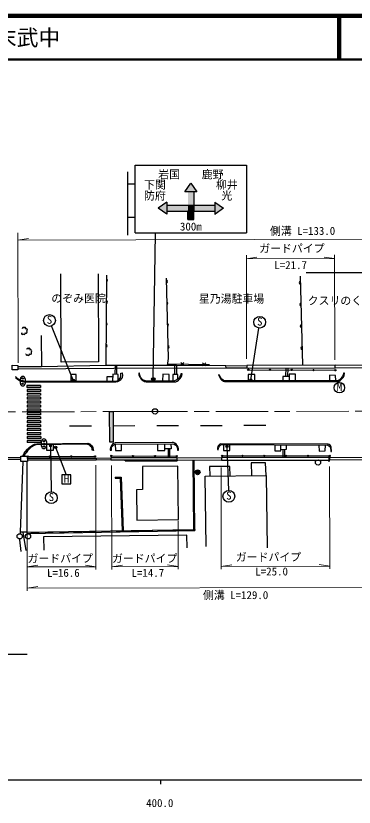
# Model space of a CAD drawing. Units: millimetres at full size, sheet at 1:1000; details may follow other scales. Extents: x -27979035 to 680000, y -218666483 to 380000.
# Drawn here: x 434822 to 512445, y 198715 to 380000 of the extents above; entities that cross this region are included whole.
import ezdxf
from ezdxf.enums import TextEntityAlignment as Align

# ---------------------------------------------------------------- set-up
doc = ezdxf.new("R2010")
doc.units = ezdxf.units.MM
doc.header["$LTSCALE"] = 1000
doc.linetypes.add('CHAIN', pattern=[18.5, 12, -1.5, 3.5, -1.5])
for name, color, linetype, lineweight in [('M-BGD', 7, 'Continuous', 25), ('M-BGD-EXST', 7, 'Continuous', 25), ('M-BMK', 2, 'CHAIN', 13), ('M-BMK-SRVR', 3, 'Continuous', 25), ('M-STR-HTXT', 7, 'Continuous', 13), ('M-STR-STRC', 7, 'Continuous', 25), ('M-TTL', 2, 'Continuous', 140), ('M-TTL-BAND', 7, 'Continuous', 25), ('M-TTL-LINE', 7, 'Continuous', 50)]:
    doc.layers.add(name, color=color, linetype=linetype, lineweight=lineweight)
doc.layers.add('M-BMK-HTXT', color=7, linetype='Continuous')
doc.layers.add('M-TTL-TXT', color=7, linetype='Continuous')
doc.styles.add('ＭＳ ゴシック', font='')
doc.styles.get('ＭＳ ゴシック').set_extended_font_data('MS Gothic')

msp = doc.modelspace()

# ---------------------------------------------------------------- hatches: boundary and pattern name
at = {"layer": 'M-BGD'}
for points in [[(455615, 319740), (455609, 319114, 0.84072)], [(469325, 319459), (469341, 318834, 0.84072)], [(500095, 318555), (500079, 319180, 0.84072)], [(455573, 314740), (455567, 314114, 0.84072)], [(469449, 314461), (469464, 313835, 0.84072)], [(500227, 313557), (500211, 314182, 0.84072)], [(455531, 309740), (455525, 309114, 0.84072)], [(469573, 309462), (469588, 308837, 0.84072)], [(500359, 308558), (500342, 309184, 0.84072)], [(455488, 304740), (455483, 304114, 0.84072)], [(469696, 304464), (469712, 303838, 0.84072)], [(500491, 303560), (500474, 304186, 0.84072)], [(462062, 278282), (460429, 278280), (460430, 278030), (462063, 278032)], [(465328, 278285), (463695, 278284), (463695, 278034), (465328, 278035)], [(468591, 278289), (466958, 278287), (466958, 278037), (468591, 278039)], [(471853, 278293), (470221, 278291), (470221, 278041), (471854, 278043)], [(475772, 277119), (475762, 278250), (475512, 278253), (475522, 277117)], [(476519, 275981, 0.16162), (476192, 275865, 0.71912), (476540, 274882)], [(476952, 275786, 0.22728), (476519, 275981), (476540, 274882, 0.16338), (476870, 274998, 0.06161), (476965, 275094)], [(476952, 275786), (476965, 275094, 0.35391)], [(458760, 274059), (459010, 274068), (459001, 274301), (457640, 274348), (457632, 274098)], [(475803, 273853), (475788, 275486), (475538, 275484), (475553, 273851)], [(475834, 270588), (475818, 272220), (475568, 272218), (475584, 270585)], [(459150, 270268), (459090, 271900), (458840, 271891), (458900, 270259)], [(459270, 267005), (459210, 268636), (458960, 268627), (459020, 266995)], [(475865, 267322), (475849, 268955), (475599, 268952), (475615, 267319)], [(459391, 263741), (459330, 265373), (459081, 265363), (459141, 263732)], [(475895, 264056), (475880, 265689), (475630, 265687), (475645, 264054)], [(439990, 261737), (438358, 261711), (438362, 261461), (439994, 261488)], [(443256, 261790), (441623, 261763), (441627, 261514), (443260, 261540)], [(446521, 261828), (444889, 261802), (444893, 261552), (446525, 261578)], [(449787, 261880), (448154, 261854), (448158, 261604), (449791, 261630)], [(453052, 261946), (451419, 261920), (451423, 261670), (453056, 261696)], [(456318, 261998), (454685, 261972), (454689, 261722), (456322, 261748)], [(459583, 262050), (457950, 262024), (457954, 261774), (459587, 261800)], [(462848, 262102), (461216, 262076), (461220, 261826), (462852, 261852)], [(466114, 262154), (464481, 262128), (464485, 261878), (466118, 261904)], [(469379, 262206), (467747, 262180), (467751, 261930), (469383, 261956)], [(472645, 262258), (471012, 262232), (471016, 261982), (472649, 262008)], [(475910, 262310), (474277, 262284), (474281, 262034), (475914, 262060)]]:
    msp.add_hatch(color=256, dxfattribs=at).paths.add_polyline_path(points)
at = {"layer": 'M-BGD-EXST'}
for points in [[(448243, 296556, 1), (447754, 296451, 0.41421), (448051, 296259, 0.41421)], [(488978, 296639, 1), (488489, 296534, 0.41421), (488786, 296342, 0.41421)], [(443025, 281550, 1), (442536, 281445, 0.41421), (442833, 281253, 0.41421)], [(444199, 281220, 1), (443710, 281114, 0.41421), (444007, 280922, 0.41421)], [(483505, 281394, 1), (483016, 281288, 0.41421), (483313, 281097, 0.41421)]]:
    msp.add_hatch(color=256, dxfattribs=at).paths.add_polyline_path(points)
at = {"layer": 'M-STR-STRC'}
for points in [[(474307, 339678), (473582, 339678), (474982, 341678), (476382, 339678), (475657, 339678)], [(474307, 336603), (474307, 339678), (475657, 339678), (475657, 336603)], [(467482, 335928), (469482, 337328), (469482, 336603), (469482, 335253), (469482, 334528)], [(480569, 334589), (480482, 334528), (480482, 335253), (480482, 336603), (480482, 337328), (482482, 335928)], [(469482, 335253), (469482, 336603), (474307, 336603), (474307, 335253)], [(474307, 335253), (474307, 336603), (475657, 336603), (475657, 335253)], [(475657, 335253), (475657, 336603), (480482, 336603), (480482, 335253)], [(474307, 333313), (474307, 335253), (475657, 335253), (475657, 333313)], [(466001, 296899, 0.41421), (466209, 296373, 0.41421), (466735, 296581, 1)], [(440486, 294869), (440484, 295319), (437388, 295308), (437390, 294858)], [(440489, 293969), (440488, 294419), (437391, 294408), (437393, 293958)], [(440492, 293069), (440491, 293519), (437395, 293508), (437396, 293058)], [(440496, 292169), (440494, 292619), (437398, 292608), (437399, 292158)], [(440499, 291269), (440497, 291719), (437401, 291708), (437403, 291258)], [(440502, 290369), (440501, 290819), (437404, 290808), (437406, 290358)], [(440506, 289469), (440504, 289919), (437408, 289908), (437409, 289458)], [(440509, 288569), (440507, 289019), (437411, 289008), (437413, 288558)], [(457147, 289343), (456347, 289340), (456373, 282296), (457173, 282299)], [(440512, 287669), (440510, 288119), (437414, 288108), (437416, 287658)], [(440515, 286769), (440514, 287219), (437418, 287208), (437419, 286758)], [(440519, 285869), (440517, 286319), (437421, 286308), (437422, 285858)], [(440522, 284969), (440520, 285419), (437424, 285408), (437426, 284958)], [(440525, 284069), (440524, 284519), (437427, 284508), (437429, 284058)], [(440529, 283169), (440527, 283619), (437431, 283608), (437432, 283158)], [(440532, 282269), (440530, 282719), (437434, 282708), (437436, 282258)]]:
    msp.add_hatch(color=256, dxfattribs=at).paths.add_polyline_path(points)

# ---------------------------------------------------------------- linework, layer by layer
at = {"layer": 'M-BGD'}
for p, q in [((455622, 320607), (455447, 299867)), ((500047, 320377), (500587, 299934)), ((440603, 306802), (440678, 299585)), ((457590, 299877), (457571, 297874)), ((457996, 297864), (457988, 299879)), ((469595, 300256), (479219, 300161)), ((471226, 299879), (471244, 297858)), ((471681, 299312), (471694, 297862)), ((473392, 300572), (472678, 299872)), ((472685, 300579), (473385, 299865)), ((478392, 300523), (477678, 299823)), ((477685, 300530), (478385, 299816)), ((483024, 299835), (487822, 299914)), ((483068, 299332), (487792, 299393)), ((496798, 297366), (496864, 299351)), ((497198, 297374), (497264, 299349)), ((515136, 299898), (508107, 299945)), ((515117, 299347), (508117, 299298)), ((488151, 298936), (508102, 298811)), ((469758, 280787), (469784, 278725)), ((470058, 280791), (470084, 278728)), ((482186, 279192), (506820, 279166)), ((496083, 280694), (496090, 278781)), ((496483, 280704), (496490, 278781)), ((435996, 278733), (430932, 278711)), ((435998, 278333), (430936, 278311)), ((437588, 279015), (452978, 279082)), ((456645, 278275), (453257, 278188)), ((453285, 278651), (456656, 278712)), ((456733, 279175), (471733, 279127)), ((459931, 278029), (459931, 278279)), ((459931, 278029), (471854, 278043)), ((460429, 278280), (460430, 278030)), ((462062, 278282), (462063, 278032)), ((463695, 278284), (463695, 278034)), ((465328, 278285), (465328, 278035)), ((466958, 278287), (466958, 278037)), ((468591, 278289), (468591, 278039)), ((470221, 278291), (470221, 278041)), ((471830, 278727), (482038, 278782)), ((471853, 278293), (482042, 278181)), ((471853, 278293), (471854, 278043)), ((471853, 278293), (471854, 278043)), ((506720, 277849), (506720, 279049)), ((515663, 278248), (506849, 278240)), ((515715, 278833), (506860, 278780)), ((475772, 277119), (475522, 277117)), ((457640, 274348), (457632, 274098)), ((458760, 274059), (459010, 274068)), ((475788, 275486), (475538, 275484)), ((475803, 273853), (475553, 273851)), ((475818, 272220), (475568, 272218)), ((459090, 271900), (458840, 271891)), ((459150, 270268), (458900, 270259)), ((475834, 270588), (475584, 270585)), ((459210, 268636), (458960, 268627)), ((475849, 268955), (475599, 268952)), ((459270, 267005), (459020, 266995)), ((475865, 267322), (475615, 267319)), ((459330, 265373), (459081, 265363)), ((475880, 265689), (475630, 265687)), ((459391, 263741), (459141, 263732)), ((475895, 264056), (475645, 264054)), ((436407, 261704), (437112, 257500)), ((437375, 261696), (437379, 261446)), ((438358, 261711), (438362, 261461)), ((439990, 261737), (439994, 261488)), ((441623, 261763), (441627, 261514)), ((443256, 261790), (443260, 261540)), ((444889, 261802), (444893, 261552)), ((446521, 261828), (446525, 261578)), ((448154, 261854), (448158, 261604)), ((449787, 261880), (449791, 261630)), ((451419, 261920), (451423, 261670)), ((453052, 261946), (453056, 261696)), ((454685, 261972), (454689, 261722)), ((456318, 261998), (456322, 261748)), ((457950, 262024), (457954, 261774)), ((459583, 262050), (459587, 261800)), ((461216, 262076), (461220, 261826)), ((462848, 262102), (462852, 261852)), ((464481, 262128), (464485, 261878)), ((466114, 262154), (466118, 261904)), ((467747, 262180), (467751, 261930)), ((469379, 262206), (469383, 261956)), ((471012, 262232), (471016, 261982)), ((472645, 262258), (472649, 262008)), ((474277, 262284), (474281, 262034)), ((475910, 262310), (475914, 262060))]:
    msp.add_line(p, q, dxfattribs=at)
for points in [[(453711, 320886), (453754, 300709), (445194, 300663), (445143, 320931)], [(501462, 321222), (522801, 321181), (522833, 322117)], [(469314, 319908), (469769, 301523), (469546, 299893)], [(436167, 307374), (436119, 307247), (436162, 307134), (436294, 307026), (436424, 307043), (436485, 307125), (436497, 307184), (436556, 307078), (436744, 307010), (436881, 307040), (436954, 307220), (436937, 307367), (437133, 307287), (437299, 307281), (437377, 307404), (437418, 307585), (437365, 307711), (437304, 307745), (437387, 307796), (437494, 308026), (437429, 308201), (437271, 308302), (437159, 308262), (437106, 308193), (437157, 308385), (437048, 308579), (436850, 308635), (436772, 308565), (436738, 308438), (436696, 308596), (436608, 308620), (436437, 308581), (436346, 308501), (436265, 308330)], [(437194, 302585), (437146, 302458), (437189, 302345), (437321, 302236), (437451, 302254), (437512, 302336), (437524, 302395), (437583, 302289), (437771, 302221), (437908, 302251), (437981, 302431), (437964, 302578), (438160, 302498), (438326, 302492), (438404, 302615), (438445, 302796), (438392, 302922), (438331, 302956), (438415, 303007), (438521, 303237), (438456, 303412), (438298, 303513), (438186, 303473), (438133, 303404), (438184, 303596), (438075, 303790), (437877, 303846), (437799, 303776), (437765, 303649), (437723, 303807), (437635, 303831), (437464, 303792), (437373, 303712), (437292, 303541)], [(471667, 299875), (466407, 299919), (455447, 299867), (440678, 299585), (435299, 299579)], [(471681, 299312), (457333, 299209), (435316, 299059)], [(434777, 297392), (435161, 297012), (435538, 296731), (436161, 296468), (437032, 296312), (437481, 296297), (457928, 296294), (458364, 296565), (458752, 297009), (458933, 297414), (458898, 298143), (459228, 298180), (459271, 297577), (459192, 297183), (459020, 296855), (458775, 296567), (458449, 296312), (458127, 296157), (457738, 296088), (437006, 296012), (436329, 296164), (435673, 296401), (435111, 296764), (434728, 297075)], [(448678, 296295), (448688, 297860), (447476, 297859), (447415, 296295)], [(455794, 296294), (455785, 297395), (457029, 297361)], [(458312, 296533), (458307, 297856), (457047, 297888), (456992, 296294)], [(470026, 296360), (470017, 297863), (468531, 297879), (468492, 296352)], [(471970, 296796), (471982, 297865), (470880, 297855), (470869, 296364)], [(489667, 296415), (489644, 297863), (488144, 297868), (488138, 296409)], [(497548, 297381), (496097, 297352), (496090, 296439)], [(498969, 296450), (498950, 297883), (497549, 297912), (497546, 296445)], [(508209, 296486), (508191, 297636), (506783, 297667), (506791, 296480)], [(436403, 279147), (436772, 279832), (437052, 280219), (437543, 280738), (437986, 281169), (438620, 281614), (439088, 281861), (439679, 281950), (451361, 282112), (451768, 281940), (452049, 281737), (452284, 281471), (452508, 281115), (452600, 280683), (452614, 280421), (452345, 280469), (452318, 280870), (452161, 281157), (452020, 281373), (451846, 281578), (451603, 281715), (451374, 281782), (451123, 281858), (439393, 281716), (439023, 281544), (438384, 281154), (437890, 280754), (437497, 280364), (437173, 279920), (436922, 279559), (436703, 279143)], [(441832, 281746), (441833, 280512), (443457, 280511), (443501, 281766)], [(457627, 281879), (457671, 280439), (459102, 280421), (459102, 281891)], [(467305, 281956), (467331, 280411), (469008, 280442), (468996, 281970)], [(470409, 281981), (470423, 280789), (469005, 280786)], [(482467, 281777), (482439, 280427), (483895, 280459), (483903, 281767)], [(494226, 281694), (494245, 280355), (495600, 280376), (495592, 281685)], [(495598, 280680), (496931, 280717), (496942, 281676)], [(504361, 281624), (504414, 280294), (505824, 280349), (505828, 281613)], [(436428, 277899), (435822, 261709), (435787, 261361)], [(437354, 277889), (437375, 261696), (435822, 261709)], [(437375, 261696), (475662, 262306), (475512, 278253)], [(437379, 261446), (475914, 262060), (475762, 278255)], [(437458, 278663), (453285, 278651), (453257, 278188), (437470, 278218)], [(492235, 274702), (492110, 277589), (488841, 277620), (488867, 274672)], [(484025, 274631), (483940, 276768), (479273, 276780), (479292, 274590)], [(457632, 274098), (458760, 274059), (459203, 262038)], [(457640, 274348), (459001, 274301), (459453, 262048)], [(478492, 258396), (478279, 274581), (492235, 274702), (492475, 258156)], [(435668, 260167), (435647, 259959), (435993, 257318)], [(474159, 258133), (474081, 261028), (441165, 260612), (441230, 257567)], [(309593, 233657), (320207, 233657), (320207, 232994), (323207, 232994), (336957, 232994), (336957, 231441), (340707, 231441), (356957, 231441), (373207, 231441), (389457, 231441), (405707, 231441), (409457, 231441), (409457, 232924), (422707, 232924), (425707, 232924), (425707, 233776), (437415, 233776)]]:
    msp.add_lwpolyline(points, dxfattribs=at)
for points in [[(435288, 299932), (435321, 298913), (433965, 298869), (433986, 299943)], [(471667, 299875), (471681, 299312), (483068, 299332), (483024, 299835)], [(487822, 299914), (487792, 299393), (508117, 299298), (508107, 299945)], [(471551, 296154), (471826, 296300), (472172, 296526), (472437, 296807), (472743, 297222), (472883, 297625), (472956, 298020), (472674, 298005), (472636, 297697), (472472, 297363), (472283, 297097), (472029, 296840), (471630, 296543), (471196, 296366), (464788, 296335), (464376, 296441), (463994, 296635), (463725, 296853), (463528, 297126), (463374, 297416), (463272, 297694), (463225, 298132), (463011, 298123), (463070, 297737), (463190, 297367), (463319, 297109), (463490, 296822), (463756, 296576), (464079, 296365), (464376, 296228), (464699, 296164)], [(508424, 296201), (508884, 296256), (509264, 296496), (509639, 296830), (510009, 297222), (510172, 297616), (510216, 298164), (509961, 298160), (509932, 297795), (509791, 297487), (509629, 297190), (509344, 296915), (509045, 296642), (508798, 296488), (482746, 296389), (482370, 296527), (482075, 296760), (481834, 297034), (481675, 297306), (481540, 297715), (481334, 297725), (481446, 297430), (481600, 297115), (481797, 296846), (481999, 296621), (482223, 296453), (482490, 296331), (482719, 296262)], [(457586, 282176), (457250, 282052), (457000, 281840), (456769, 281538), (456564, 281135), (456494, 280803), (456476, 280494), (456749, 280499), (456802, 280940), (456840, 281247), (457054, 281483), (457306, 281715), (457627, 281879), (470826, 281984), (471185, 281881), (471525, 281625), (471731, 281316), (471896, 280905), (471943, 280489), (472170, 280510), (472175, 280793), (472053, 281150), (471841, 281576), (471586, 281881), (471323, 282128), (471007, 282265), (470678, 282286)], [(481814, 281943), (481592, 281840), (481333, 281602), (481173, 281352), (481110, 281000), (481085, 280619), (481269, 280603), (481289, 280927), (481378, 281179), (481538, 281441), (481747, 281656), (481864, 281781), (506408, 281609), (506665, 281487), (506819, 281319), (507010, 281094), (507055, 280209), (507265, 280215), (507194, 281152), (507078, 281392), (506904, 281615), (506697, 281770), (506512, 281841), (506353, 281860)], [(435995, 279153), (437446, 279132), (437479, 277888), (435999, 277903)], [(456656, 278712), (456645, 278275), (471853, 278293), (471830, 278727)], [(482038, 278782), (482042, 278181), (506849, 278240), (506860, 278780)], [(472027, 276812), (463893, 276771), (463912, 271491), (462504, 271431), (462579, 264447), (472111, 264589)]]:
    msp.add_lwpolyline(points, close=True, dxfattribs=at)
for centre, radius in [((488151, 298936), 150), ((493139, 298905), 150), ((498127, 298874), 150), ((503114, 298842), 150), ((508102, 298811), 150), ((442588, 279037), 150), ((447588, 279059), 150), ((452978, 279082), 150), ((456733, 279175), 150), ((461733, 279159), 150), ((466733, 279143), 150), ((471733, 279127), 150), ((482186, 279192), 150), ((486820, 279187), 150), ((491820, 279182), 150), ((496820, 279176), 150), ((501820, 279171), 150), ((506820, 279166), 150), ((437588, 279015), 150), ((504145, 277683), 600), ((476531, 275432), 550), ((435719, 260764), 600), ((437629, 260755), 600)]:
    msp.add_circle(centre, radius, dxfattribs=at)
for centre, start, end in [((455558, 319427), 279.40862, 79.62635), ((469278, 319145), 281.30829, 81.52602), ((500142, 318869), 101.40252, 261.62025), ((455515, 314427), 279.40862, 79.62635), ((469402, 314147), 281.30829, 81.52602), ((500273, 313871), 101.40252, 261.62025), ((455473, 309427), 279.40862, 79.62635), ((469526, 309148), 281.30829, 81.52602), ((500405, 308873), 101.40252, 261.62025), ((455431, 304428), 279.40862, 79.62635), ((469649, 304150), 281.30829, 81.52602), ((500537, 303874), 101.40252, 261.62025)]:
    msp.add_arc(centre, 318, start, end, dxfattribs=at)
at = {"layer": 'M-BGD-EXST'}
for p, q in [((447998, 296504), (443047, 308959)), ((488733, 296586), (490575, 308474)), ((442780, 281498), (442952, 270953)), ((443955, 281167), (446410, 274875)), ((483260, 281341), (483640, 271283)), ((447460, 274875), (445360, 274875)), ((445360, 274875), (445360, 272775)), ((447460, 272775), (447460, 274875)), ((445360, 272775), (447460, 272775))]:
    msp.add_line(p, q, dxfattribs=at)
for centre, radius in [((442548, 310214), 1350), ((490781, 309808), 1350), ((447998, 296504), 250), ((488733, 296586), 250), ((509050, 294817), 1200), ((442780, 281498), 250), ((443955, 281167), 250), ((483260, 281341), 250), ((442974, 269603), 1350), ((483691, 269934), 1350)]:
    msp.add_circle(centre, radius, dxfattribs=at)
at = {"layer": 'M-BMK'}
msp.add_lwpolyline([(566702, 289420), (466755, 289378), (367079, 289015), (267568, 288334), (167945, 288003), (68342, 287916)], dxfattribs=at)
at = {"layer": 'M-BMK-SRVR'}
msp.add_circle((466755, 289378), 600, dxfattribs=at)
at = {"layer": 'M-STR-HTXT'}
for p, q in [((435352, 300505), (435286, 330256)), ((435290, 328637), (437714, 329027)), ((435290, 328637), (524433, 328834)), ((487762, 301421), (487709, 325202)), ((487711, 324327), (490135, 324717)), ((507949, 324372), (505524, 324751)), ((508001, 301184), (507947, 325247)), ((487711, 324327), (507949, 324372)), ((453215, 253189), (453162, 277084)), ((456852, 253198), (456800, 276985)), ((481960, 253253), (481908, 276545)), ((506846, 253308), (506794, 276731)), ((472053, 253231), (472028, 264296)), ((437428, 248256), (437399, 261316)), ((437416, 253757), (439840, 254146)), ((453214, 253792), (450788, 254170)), ((456851, 253800), (459275, 254189)), ((456851, 253800), (472051, 253833)), ((472051, 253833), (469626, 254212)), ((481959, 253855), (484383, 254245)), ((481959, 253855), (506844, 253910)), ((506844, 253910), (504419, 254289)), ((437416, 253757), (453214, 253792)), ((437427, 248858), (439851, 249248)), ((437427, 248858), (566072, 249143))]:
    msp.add_line(p, q, dxfattribs=at)
at = {"layer": 'M-STR-STRC'}
for p, q in [((462232, 330281), (462232, 345781)), ((462232, 345781), (487732, 345781)), ((487732, 345781), (487732, 330281)), ((460432, 344254), (460432, 329754)), ((460432, 341528), (462232, 341528)), ((473582, 339678), (474982, 341678)), ((474982, 341678), (476382, 339678)), ((476382, 339678), (473582, 339678)), ((475657, 339678), (475657, 335253)), ((469482, 337328), (467482, 335928)), ((469482, 337328), (469482, 334528)), ((480482, 337328), (480482, 334528)), ((480482, 337328), (482482, 335928)), ((469482, 334528), (467482, 335928)), ((469482, 336603), (480482, 336603)), ((482482, 335928), (480569, 334589)), ((460432, 333895), (462232, 333895)), ((469482, 335253), (480482, 335253)), ((475657, 335253), (474307, 335253)), ((474307, 333313), (474307, 335253)), ((475657, 333313), (475657, 335253)), ((480482, 334528), (480569, 334589)), ((474307, 333313), (475657, 333313)), ((462232, 330281), (487732, 330281)), ((466368, 296740), (466848, 330146)), ((435863, 295762), (435863, 296862)), ((436963, 296862), (436963, 295762)), ((440484, 295319), (437388, 295308)), ((437388, 295308), (437390, 294858)), ((440486, 294869), (437390, 294858)), ((440488, 294419), (437391, 294408)), ((437391, 294408), (437393, 293958)), ((440489, 293969), (437393, 293958)), ((440484, 295319), (440486, 294869)), ((440488, 294419), (440489, 293969)), ((440491, 293519), (437395, 293508)), ((437395, 293508), (437396, 293058)), ((440492, 293069), (437396, 293058)), ((440494, 292619), (437398, 292608)), ((437398, 292608), (437399, 292158)), ((440496, 292169), (437399, 292158)), ((440491, 293519), (440492, 293069)), ((440494, 292619), (440496, 292169)), ((440497, 291719), (437401, 291708)), ((437401, 291708), (437403, 291258)), ((440499, 291269), (437403, 291258)), ((440501, 290819), (437404, 290808)), ((437404, 290808), (437406, 290358)), ((440502, 290369), (437406, 290358)), ((440497, 291719), (440499, 291269)), ((440501, 290819), (440502, 290369)), ((440504, 289919), (437408, 289908)), ((437408, 289908), (437409, 289458)), ((440506, 289469), (437409, 289458)), ((440507, 289019), (437411, 289008)), ((437411, 289008), (437413, 288558)), ((440509, 288569), (437413, 288558)), ((440504, 289919), (440506, 289469)), ((440507, 289019), (440509, 288569)), ((440510, 288119), (437414, 288108)), ((437414, 288108), (437416, 287658)), ((440512, 287669), (437416, 287658)), ((440514, 287219), (437418, 287208)), ((437418, 287208), (437419, 286758)), ((440515, 286769), (437419, 286758)), ((440510, 288119), (440512, 287669)), ((440514, 287219), (440515, 286769)), ((440517, 286319), (437421, 286308)), ((437421, 286308), (437422, 285858)), ((440519, 285869), (437422, 285858)), ((440520, 285419), (437424, 285408)), ((437424, 285408), (437426, 284958)), ((440522, 284969), (437426, 284958)), ((440517, 286319), (440519, 285869)), ((440520, 285419), (440522, 284969)), ((452160, 286002), (447160, 285984)), ((462160, 286038), (457160, 286020)), ((472159, 286075), (467160, 286057)), ((482159, 286111), (477159, 286093)), ((492159, 286148), (487159, 286130)), ((440524, 284519), (437427, 284508)), ((437427, 284508), (437429, 284058)), ((440525, 284069), (437429, 284058)), ((440527, 283619), (437431, 283608)), ((437431, 283608), (437432, 283158)), ((440529, 283169), (437432, 283158)), ((440524, 284519), (440525, 284069)), ((440527, 283619), (440529, 283169)), ((440530, 282719), (437434, 282708)), ((437434, 282708), (437436, 282258)), ((440532, 282269), (437436, 282258)), ((440530, 282719), (440532, 282269)), ((440729, 281418), (440729, 282518)), ((441829, 282518), (441829, 281418))]:
    msp.add_line(p, q, dxfattribs=at)
msp.add_lwpolyline([(456373, 282296), (456347, 289340), (457147, 289343), (457173, 282299)], close=True, dxfattribs=at)
for centre, radius in [((436419, 296936), 150), ((436419, 296316), 150), ((436419, 295696), 150), ((466368, 296740), 400), ((441285, 282592), 150), ((441285, 281972), 150), ((441285, 281352), 150)]:
    msp.add_circle(centre, radius, dxfattribs=at)
for centre, start, end in [((436413, 296862), 90, 180), ((436413, 296862), 0, 90), ((436413, 295762), 180, 270), ((436413, 295762), 270, 0), ((441279, 282518), 90, 180), ((441279, 282518), 0, 90), ((441279, 281418), 180, 270), ((441279, 281418), 270, 0)]:
    msp.add_arc(centre, 550, start, end, dxfattribs=at)
at = {"layer": 'M-TTL'}
msp.add_line((680000, 380000), (40000, 380000), dxfattribs=at)
at = {"layer": 'M-TTL-BAND'}
for p, q in [((40000, 205000), (579000, 205000)), ((468000, 205000), (468000, 204000))]:
    msp.add_line(p, q, dxfattribs=at)
at = {"layer": 'M-TTL-LINE'}
for p, q in [((508747, 380000), (508747, 370000)), ((509247, 380000), (509247, 370000)), ((40000, 370000), (680000, 370000))]:
    msp.add_line(p, q, dxfattribs=at)

# ---------------------------------------------------------------- texts
at = {"layer": 'M-BGD-EXST', "style": 'ＭＳ ゴシック'}
for p in [(441893, 308921), (490126, 308515), (442319, 268310), (483036, 268642)]:
    msp.add_text('S', height=1833, rotation=358.508, dxfattribs=at).set_placement(p, align=Align.BOTTOM_LEFT)
for s, p in [('M', (508428, 293538)), ('H', (445813, 272467))]:
    msp.add_text(s, height=1833, dxfattribs=at).set_placement(p, align=Align.BOTTOM_LEFT)
at = {"layer": 'M-BMK-HTXT', "style": 'ＭＳ ゴシック'}
for s, p in [('のぞみ医院', (442965, 313807)), ('星乃湯駐車場', (476813, 313715)), ('クスリのくにひろ', (501761, 313284))]:
    msp.add_text(s, height=1833, dxfattribs=at).set_placement(p, align=Align.BOTTOM_LEFT)
at = {"layer": 'M-STR-HTXT', "style": 'ＭＳ ゴシック'}
for s, p in [('側溝 L=133.0', (493113, 329239)), ('ガードパイプ', (490658, 325234)), ('L=21.7', (494131, 321427)), ('ガードパイプ', (437506, 254206)), ('ガードパイプ', (456885, 254206)), ('ガードパイプ', (485281, 254513)), ('L=16.6', (442000, 250927)), ('L=14.7', (461379, 250927)), ('L=25.0', (489775, 251234)), ('側溝 L=129.0', (477754, 245807))]:
    msp.add_text(s, height=1833, rotation=0.127, dxfattribs=at).set_placement(p, align=Align.BOTTOM_LEFT)
at = {"layer": 'M-STR-STRC', "style": 'ＭＳ ゴシック'}
for s, p in [('岩国    鹿野', (474982, 343678)), ('下関', (466732, 341303)), ('柳井', (483232, 341303)), ('防府', (466732, 338803)), ('光', (483232, 338803)), ('300m', (474972, 331729))]:
    msp.add_text(s, height=1833, dxfattribs=at).set_placement(p, align=Align.MIDDLE_CENTER)
at = {"layer": 'M-TTL-BAND', "style": 'ＭＳ ゴシック'}
msp.add_text('400.0', height=1833, dxfattribs=at).set_placement((467844, 198195), align=Align.BOTTOM_CENTER)
at = {"layer": 'M-TTL-TXT', "style": 'ＭＳ ゴシック'}
msp.add_text('下松市大字末武中', height=3666, dxfattribs=at).set_placement((405024, 375000), align=Align.MIDDLE_LEFT)

doc.saveas('drawing.dxf')
